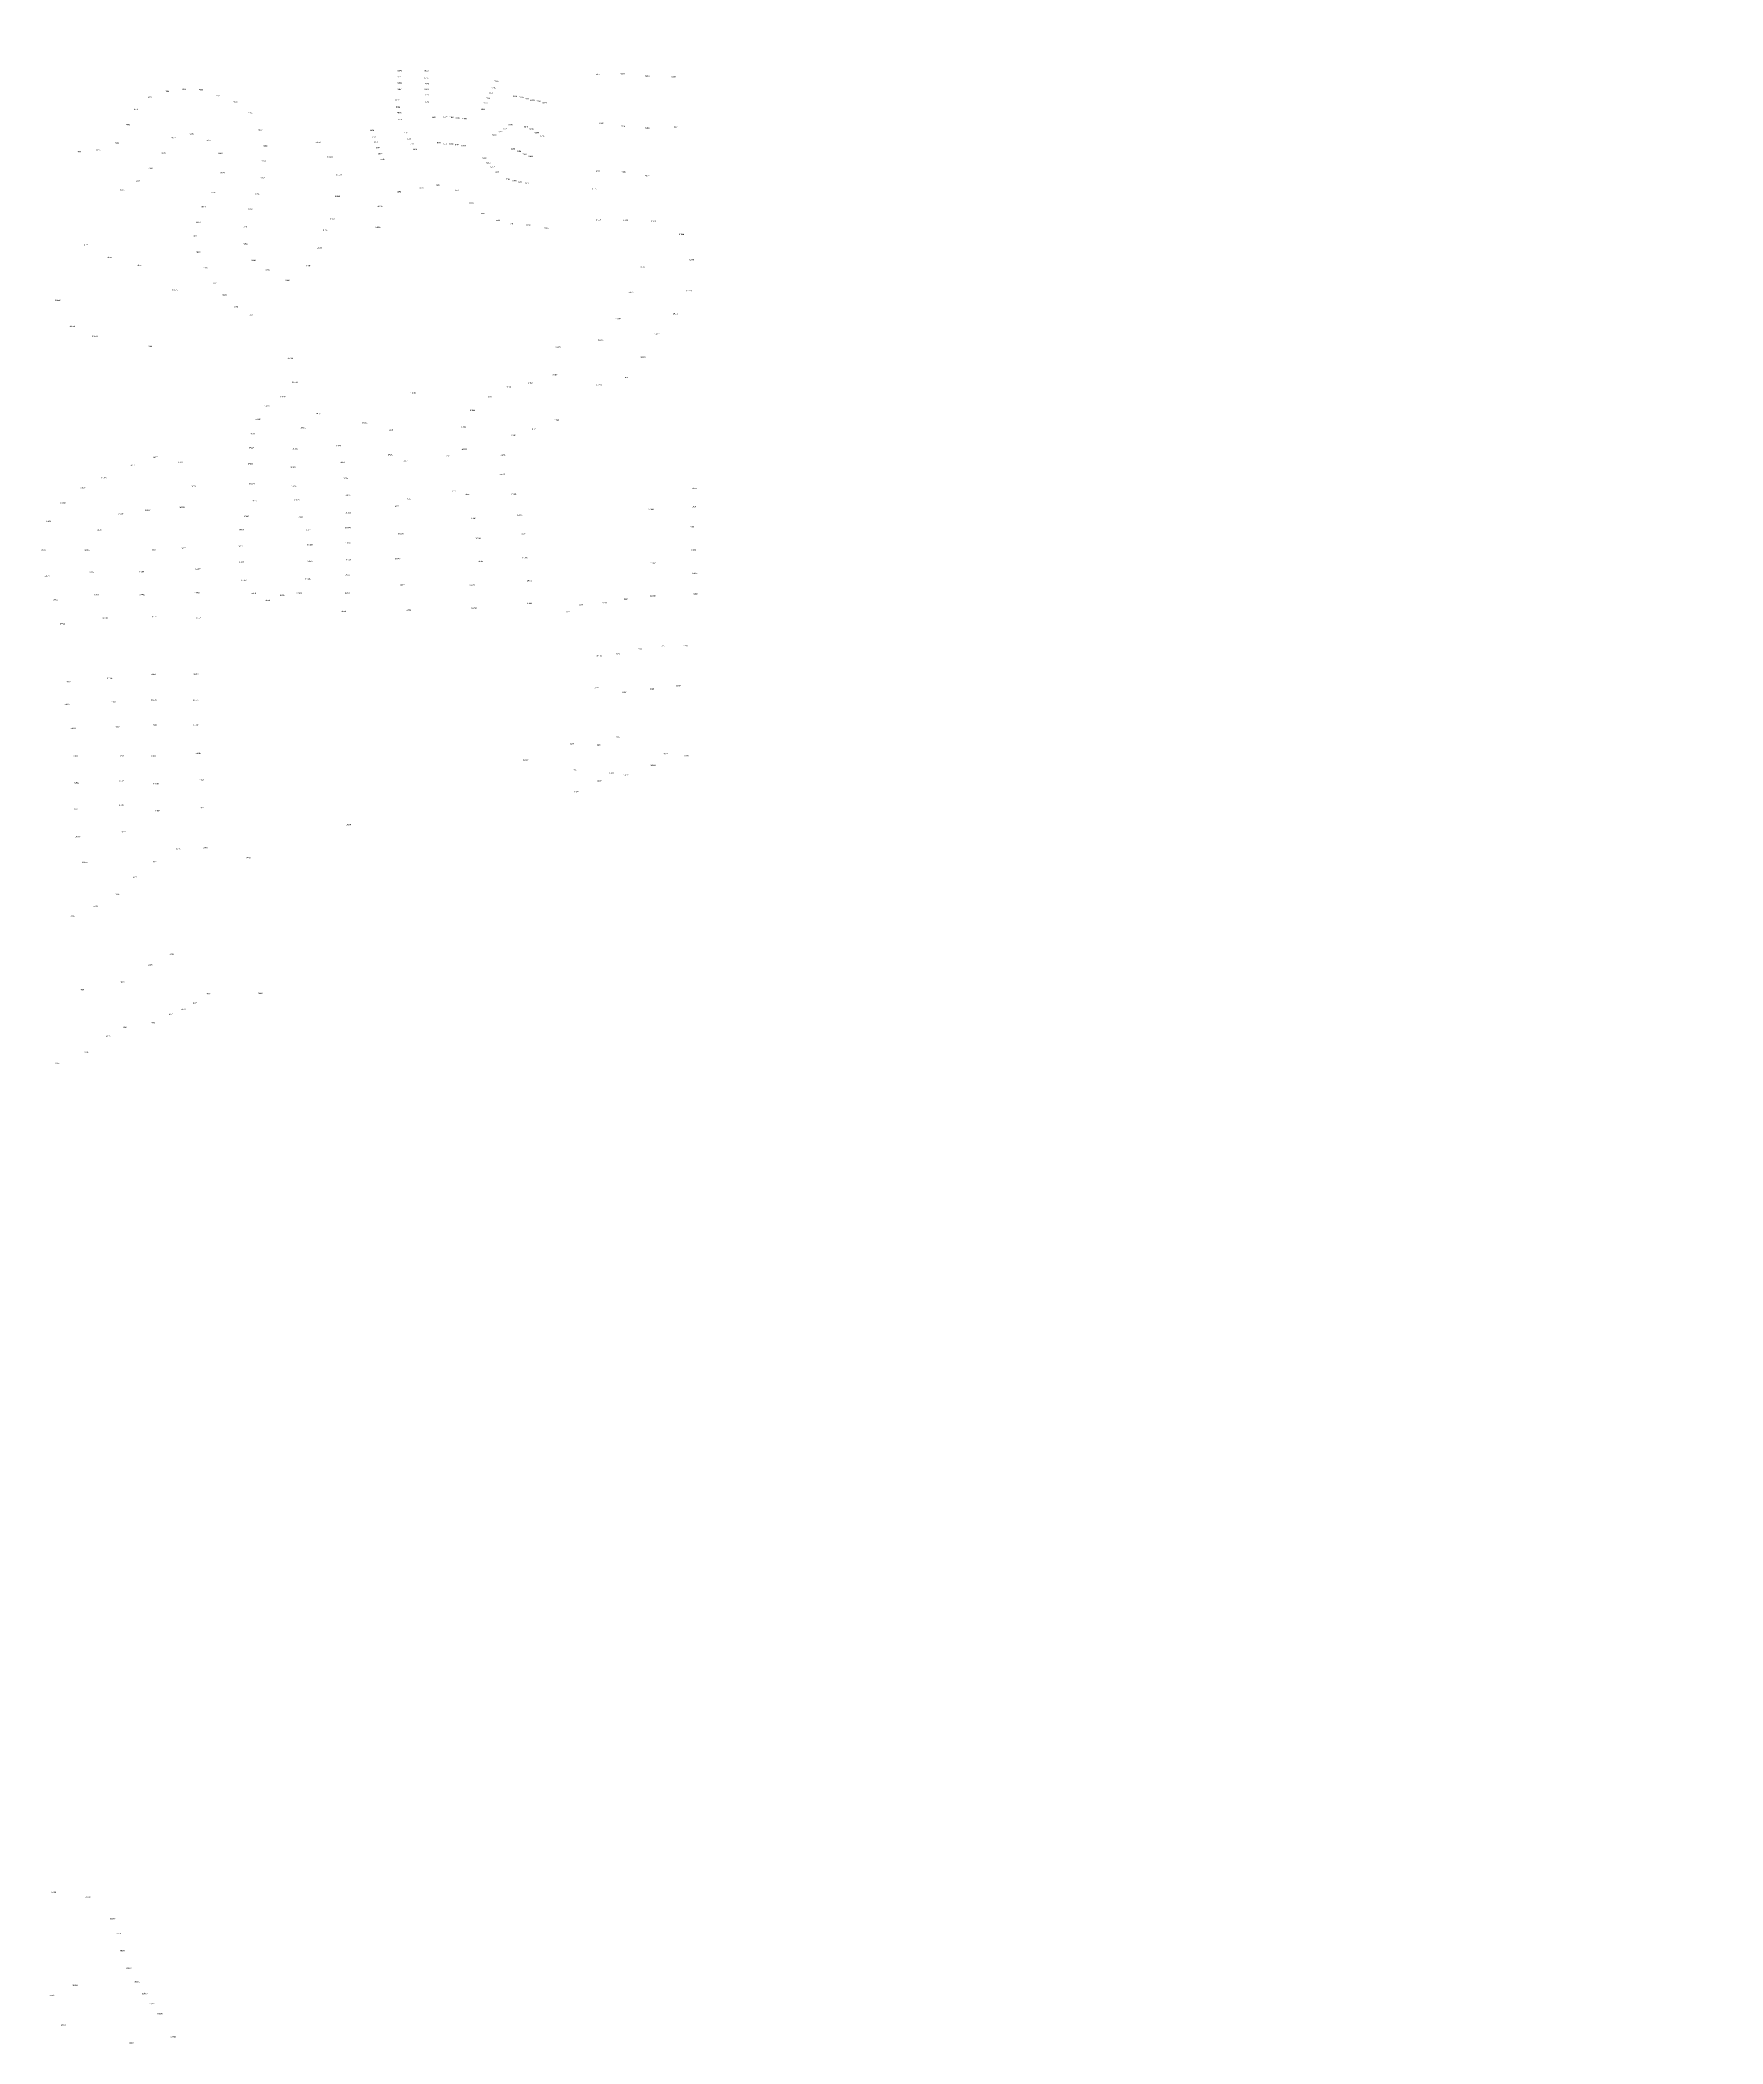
# Model space of a CAD drawing. Header units: feet. Extents: x 865220 to 2781189, y -2240498 to 970979.
# Drawn here: x 2774853 to 2781189, y 957801 to 965344 of the extents above; entities that cross this region are included whole.
import ezdxf

# ---------------------------------------------------------------- set-up
doc = ezdxf.new("R2010")
doc.units = ezdxf.units.FT
doc.header["$LTSCALE"] = 0.015
doc.header["$MEASUREMENT"] = 0
doc.layers.add('NOTES', color=7, linetype='Continuous')
doc.layers.add('Scott County Addresses', color=7, linetype='Continuous')
doc.styles.add('Dimensions 100', font='arial.ttf')

# ---------------------------------------------------------------- blocks, each defined once
blk = doc.blocks.new('ACMAP_ANN_TEMPLATE_Scott County Address')
at = {"layer": 'Scott County Addresses', "style": 'Dimensions 100'}
blk.add_attdef('ScottCountyAddress', (0, 0), '', height=50, dxfattribs=at)

msp = doc.modelspace()

# ---------------------------------------------------------------- hatches: boundary and pattern name
at = {"layer": 'NOTES', "lineweight": 5, "ltscale": 50}
h = msp.add_hatch(dxfattribs=at)
h.set_pattern_fill('ANSI31', color=1, scale=200)
h.set_pattern_definition([(45, (-77373.197, -38338.257), (-17.67766953, 17.67766953), [])])
edge = h.paths.add_edge_path()
edge.add_arc((-36684104.4, 974184.5), 39453460.3, 359.97783818, 359.97815546)
edge.add_line((2769353.1, 959142.5), (2769353.1, 959142.5))
edge.add_line((2769353.1, 959142.5), (2769353.2, 959362.5))
edge.add_line((2769353.2, 959362.5), (2770280.2, 959367.3))
edge.add_line((2770280.2, 959367.3), (2770301.1, 958927.5))
edge.add_line((2770301.1, 958927.5), (2770012.9, 958926))
edge.add_line((2770012.9, 958926), (2769897.9, 958925.4))
edge.add_line((2769897.9, 958925.4), (2769552.9, 958923.9))
edge.add_line((2769552.9, 958923.9), (2769353, 958924.1))

# ---------------------------------------------------------------- block references
at = {"layer": 'Scott County Addresses', "lineweight": 5, "xscale": 0.1, "yscale": 0.1, "zscale": 0.1}
for p, values in [((2776198.7, 965202.9), {'ScottCountyAddress': '5150'}), ((2776199.5, 965226.4), {'ScottCountyAddress': '5148'}), ((2776199.5, 965180), {'ScottCountyAddress': '5152'}), ((2776299.3, 965198.9), {'ScottCountyAddress': '5174'}), ((2776300, 965226.6), {'ScottCountyAddress': '5172'}), ((2776302.2, 965176.6), {'ScottCountyAddress': '5176'}), ((2776563.2, 965185.6), {'ScottCountyAddress': '5216'}), ((2776946.6, 965212.5), {'ScottCountyAddress': '5279'}), ((2777039.2, 965215.3), {'ScottCountyAddress': '5299'}), ((2777132, 965205.5), {'ScottCountyAddress': '5313'}), ((2777231, 965203.1), {'ScottCountyAddress': '5335'}), ((2775259, 965125.3), {'ScottCountyAddress': '4980'}), ((2775323.3, 965148), {'ScottCountyAddress': '4986'}), ((2775387.8, 965156.1), {'ScottCountyAddress': '4992'}), ((2775451.4, 965154.8), {'ScottCountyAddress': '4998'}), ((2775516.3, 965131.6), {'ScottCountyAddress': '5004'}), ((2775581.2, 965109.5), {'ScottCountyAddress': '5008'}), ((2776191, 965114.2), {'ScottCountyAddress': '5156'}), ((2776199.3, 965156), {'ScottCountyAddress': '5154'}), ((2776300.9, 965156.2), {'ScottCountyAddress': '5178'}), ((2776301.7, 965134.4), {'ScottCountyAddress': '5180'}), ((2776302, 965109.9), {'ScottCountyAddress': '5182'}), ((2776522.5, 965103.8), {'ScottCountyAddress': '5208'}), ((2776531.6, 965121.6), {'ScottCountyAddress': '5210'}), ((2776543.9, 965143.7), {'ScottCountyAddress': '5212'}), ((2776553, 965161.5), {'ScottCountyAddress': '5214'}), ((2776633.7, 965129.1), {'ScottCountyAddress': '5218'}), ((2776657.2, 965125.2), {'ScottCountyAddress': '5220'}), ((2776678.6, 965120.3), {'ScottCountyAddress': '5222'}), ((2776699, 965114.8), {'ScottCountyAddress': '5224'}), ((2776722.5, 965110.4), {'ScottCountyAddress': '5226'}), ((2776745.5, 965105.5), {'ScottCountyAddress': '5228'}), ((2775176.9, 965023.2), {'ScottCountyAddress': '4968'}), ((2775206.4, 965080.9), {'ScottCountyAddress': '4974'}), ((2775636.9, 965067.4), {'ScottCountyAddress': '5014'}), ((2776193.3, 965088.7), {'ScottCountyAddress': '5158'}), ((2776198.3, 965067.4), {'ScottCountyAddress': '5160'}), ((2776201.2, 965043.5), {'ScottCountyAddress': '5162'}), ((2776328.9, 965050.9), {'ScottCountyAddress': '5183'}), ((2776370.9, 965053.4), {'ScottCountyAddress': '5184'}), ((2776394.9, 965050), {'ScottCountyAddress': '5186'}), ((2776417.4, 965048.2), {'ScottCountyAddress': '5188'}), ((2776444, 965044.9), {'ScottCountyAddress': '5190'}), ((2776513.4, 965080.8), {'ScottCountyAddress': '5206'}), ((2776617.3, 965022.6), {'ScottCountyAddress': '5236'}), ((2776958.5, 965028), {'ScottCountyAddress': '5286'}), ((2775134, 964953.9), {'ScottCountyAddress': '4962'}), ((2775348.4, 964974.3), {'ScottCountyAddress': '4977'}), ((2775414.9, 964987.6), {'ScottCountyAddress': '4995'}), ((2775480.8, 964964.4), {'ScottCountyAddress': '5011'}), ((2775675.2, 965003.3), {'ScottCountyAddress': '5018'}), ((2775890.2, 964956.8), {'ScottCountyAddress': '14084'}), ((2776095.4, 965001.6), {'ScottCountyAddress': '5136'}), ((2776103.5, 964977.7), {'ScottCountyAddress': '5138'}), ((2776110.5, 964957.5), {'ScottCountyAddress': '5140'}), ((2776224.2, 964992.2), {'ScottCountyAddress': '5164'}), ((2776233.9, 964970.4), {'ScottCountyAddress': '5166'}), ((2776246.6, 964951.3), {'ScottCountyAddress': '5168'}), ((2776347.7, 964954.6), {'ScottCountyAddress': '5196'}), ((2776370.6, 964951.8), {'ScottCountyAddress': '5198'}), ((2776394.1, 964949.5), {'ScottCountyAddress': '5200'}), ((2776415.5, 964947.1), {'ScottCountyAddress': '5202'}), ((2776556.2, 964985.4), {'ScottCountyAddress': '5230'}), ((2776579, 964995.1), {'ScottCountyAddress': '5232'}), ((2776597.1, 965007.8), {'ScottCountyAddress': '5234'}), ((2776675.2, 965015.5), {'ScottCountyAddress': '5240'}), ((2776696.7, 965005.9), {'ScottCountyAddress': '5242'}), ((2776715.6, 964993.1), {'ScottCountyAddress': '5244'}), ((2776736.1, 964980.3), {'ScottCountyAddress': '5246'}), ((2777039.8, 965016), {'ScottCountyAddress': '5298'}), ((2777131.8, 965010.5), {'ScottCountyAddress': '5316'}), ((2777240.2, 965013.5), {'ScottCountyAddress': '5336'}), ((2774992.6, 964920.9), {'ScottCountyAddress': '4944'}), ((2775064.5, 964927), {'ScottCountyAddress': '4950'}), ((2775310.5, 964916.5), {'ScottCountyAddress': '4965'}), ((2775524.2, 964914.9), {'ScottCountyAddress': '5019'}), ((2775686.8, 964885.6), {'ScottCountyAddress': '5024'}), ((2775693.7, 964943.1), {'ScottCountyAddress': '5022'}), ((2775934.6, 964901.1), {'ScottCountyAddress': '14094'}), ((2776118.1, 964936.2), {'ScottCountyAddress': '5142'}), ((2776126.7, 964913.9), {'ScottCountyAddress': '5144'}), ((2776134.8, 964892.6), {'ScottCountyAddress': '5146'}), ((2776257.3, 964930.1), {'ScottCountyAddress': '5170'}), ((2776440.5, 964943.3), {'ScottCountyAddress': '5204'}), ((2776518.2, 964897.9), {'ScottCountyAddress': '5248'}), ((2776533.6, 964879.9), {'ScottCountyAddress': '5250'}), ((2776626.2, 964931.6), {'ScottCountyAddress': '5256'}), ((2776648.7, 964921.9), {'ScottCountyAddress': '5258'}), ((2776669.7, 964910.7), {'ScottCountyAddress': '5260'}), ((2776692.7, 964903.7), {'ScottCountyAddress': '5262'}), ((2775213.9, 964809), {'ScottCountyAddress': '4957'}), ((2775262.3, 964858.6), {'ScottCountyAddress': '4961'}), ((2775533.1, 964842), {'ScottCountyAddress': '5027'}), ((2775683.4, 964823), {'ScottCountyAddress': '5032'}), ((2775968.8, 964834.8), {'ScottCountyAddress': '14104'}), ((2776343.9, 964796.2), {'ScottCountyAddress': '5185'}), ((2776549.9, 964863.4), {'ScottCountyAddress': '5252'}), ((2776565.2, 964844.8), {'ScottCountyAddress': '5254'}), ((2776607.3, 964817.7), {'ScottCountyAddress': '5264'}), ((2776632.3, 964811.8), {'ScottCountyAddress': '5266'}), ((2776653.2, 964807.4), {'ScottCountyAddress': '5268'}), ((2776678.3, 964803.5), {'ScottCountyAddress': '5270'}), ((2776946.6, 964846.7), {'ScottCountyAddress': '5279'}), ((2777042.5, 964844.3), {'ScottCountyAddress': '5295'}), ((2777132.2, 964830.3), {'ScottCountyAddress': '5313'}), ((2775154.9, 964777), {'ScottCountyAddress': '4953'}), ((2775498.6, 964768.6), {'ScottCountyAddress': '5039'}), ((2775663.3, 964762.3), {'ScottCountyAddress': '5036'}), ((2775963.5, 964753.5), {'ScottCountyAddress': '14114'}), ((2776196.7, 964770.9), {'ScottCountyAddress': '5161'}), ((2776281.5, 964782.9), {'ScottCountyAddress': '5173'}), ((2776416.9, 964775.8), {'ScottCountyAddress': '5197'}), ((2776469.6, 964726.4), {'ScottCountyAddress': '5209'}), ((2776928, 964781.3), {'ScottCountyAddress': '14113'}), ((2775441.6, 964655.4), {'ScottCountyAddress': '5049'}), ((2775461.7, 964714), {'ScottCountyAddress': '5045'}), ((2775636.9, 964705.7), {'ScottCountyAddress': '5042'}), ((2775945.8, 964667.8), {'ScottCountyAddress': '14124'}), ((2776122.4, 964715.8), {'ScottCountyAddress': '14109'}), ((2776513.8, 964689.5), {'ScottCountyAddress': '5221'}), ((2776569.3, 964663.1), {'ScottCountyAddress': '5233'}), ((2776620.6, 964650.1), {'ScottCountyAddress': '5245'}), ((2776946.4, 964665.4), {'ScottCountyAddress': '14114'}), ((2777047.8, 964662.5), {'ScottCountyAddress': '14128'}), ((2777153, 964658.9), {'ScottCountyAddress': '14142'}), ((2775015.4, 964570.6), {'ScottCountyAddress': '14157'}), ((2775431.8, 964603.2), {'ScottCountyAddress': '5051'}), ((2775616.9, 964638.8), {'ScottCountyAddress': '5048'}), ((2775619.7, 964574.2), {'ScottCountyAddress': '5052'}), ((2775915.1, 964625.8), {'ScottCountyAddress': '14134'}), ((2776115, 964636.6), {'ScottCountyAddress': '14119'}), ((2776684.2, 964643.6), {'ScottCountyAddress': '5257'}), ((2776753.1, 964634), {'ScottCountyAddress': '5271'}), ((2777258.6, 964610.2), {'ScottCountyAddress': '14156'}), ((2775105.6, 964523.8), {'ScottCountyAddress': '14163'}), ((2775443, 964542.9), {'ScottCountyAddress': '5053'}), ((2775649.7, 964512.1), {'ScottCountyAddress': '5058'}), ((2775895, 964558.8), {'ScottCountyAddress': '14144'}), ((2777296.1, 964514.1), {'ScottCountyAddress': '14170'}), ((2775218.5, 964493.9), {'ScottCountyAddress': '14169'}), ((2775468.7, 964482.7), {'ScottCountyAddress': '5055'}), ((2775504.8, 964426.9), {'ScottCountyAddress': '5057'}), ((2775702.2, 964477.3), {'ScottCountyAddress': '5062'}), ((2775777.7, 964436.5), {'ScottCountyAddress': '5066'}), ((2775854.2, 964491.6), {'ScottCountyAddress': '14154'}), ((2777109, 964486.7), {'ScottCountyAddress': '14149'}), ((2774910.7, 964361.9), {'ScottCountyAddress': '14160'}), ((2775351.1, 964400.5), {'ScottCountyAddress': '14175'}), ((2775540.8, 964381.5), {'ScottCountyAddress': '5059'}), ((2777068.3, 964392.2), {'ScottCountyAddress': '14179'}), ((2777286.5, 964397.5), {'ScottCountyAddress': '14184'}), ((2775583, 964338.3), {'ScottCountyAddress': '5061'}), ((2775641.8, 964307.7), {'ScottCountyAddress': '5063'}), ((2777018.7, 964292.6), {'ScottCountyAddress': '14209'}), ((2777236.4, 964311.9), {'ScottCountyAddress': '14198'}), ((2774964.9, 964264), {'ScottCountyAddress': '14164'}), ((2775049.9, 964226.2), {'ScottCountyAddress': '14170'}), ((2776955, 964212.8), {'ScottCountyAddress': '14251'}), ((2777166.2, 964233.5), {'ScottCountyAddress': '14212'}), ((2775255.4, 964188), {'ScottCountyAddress': '14188'}), ((2775785.5, 964142.7), {'ScottCountyAddress': '14184'}), ((2776794, 964186.3), {'ScottCountyAddress': '14176'}), ((2777114.3, 964148.8), {'ScottCountyAddress': '14226'}), ((2775803.1, 964053.5), {'ScottCountyAddress': '14194'}), ((2776688.7, 964050.3), {'ScottCountyAddress': '14192'}), ((2776782.8, 964082), {'ScottCountyAddress': '14184'}), ((2776947.6, 964042.7), {'ScottCountyAddress': '14254'}), ((2777052, 964071.1), {'ScottCountyAddress': '14240'}), ((2775758.1, 963998.6), {'ScottCountyAddress': '14198'}), ((2776248, 964012.6), {'ScottCountyAddress': '14219'}), ((2776536.5, 963998.4), {'ScottCountyAddress': '14212'}), ((2776606.9, 964035.4), {'ScottCountyAddress': '14200'}), ((2775663.3, 963914.1), {'ScottCountyAddress': '14208'}), ((2775698.1, 963962.4), {'ScottCountyAddress': '14202'}), ((2775892.3, 963935.6), {'ScottCountyAddress': '14195'}), ((2776066.7, 963901.6), {'ScottCountyAddress': '14221'}), ((2776471.8, 963947.6), {'ScottCountyAddress': '14224'}), ((2776787.7, 963911.1), {'ScottCountyAddress': '14189'}), ((2775643.1, 963859.6), {'ScottCountyAddress': '14212'}), ((2775834.5, 963882.8), {'ScottCountyAddress': '14201'}), ((2776164, 963872.9), {'ScottCountyAddress': '14231'}), ((2776437.9, 963884.6), {'ScottCountyAddress': '14236'}), ((2776625.8, 963853.6), {'ScottCountyAddress': '14217'}), ((2776701.9, 963876.7), {'ScottCountyAddress': '14195'}), ((2775278.7, 963770.5), {'ScottCountyAddress': '14288'}), ((2775372.6, 963751.8), {'ScottCountyAddress': '14278'}), ((2775636.1, 963747), {'ScottCountyAddress': '14236'}), ((2775639.6, 963807.5), {'ScottCountyAddress': '14224'}), ((2775804.3, 963803.3), {'ScottCountyAddress': '14221'}), ((2775967.4, 963814.3), {'ScottCountyAddress': '14224'}), ((2775982.8, 963751.9), {'ScottCountyAddress': '14236'}), ((2776163, 963781.2), {'ScottCountyAddress': '14251'}), ((2776221.7, 963756.9), {'ScottCountyAddress': '5184'}), ((2776380.8, 963776.9), {'ScottCountyAddress': '5202'}), ((2776440.3, 963801.3), {'ScottCountyAddress': '14248'}), ((2776586.4, 963779.5), {'ScottCountyAddress': '14241'}), ((2775084, 963694), {'ScottCountyAddress': '14326'}), ((2775191, 963739.9), {'ScottCountyAddress': '14306'}), ((2775641.2, 963672), {'ScottCountyAddress': '14254'}), ((2775796.8, 963734.4), {'ScottCountyAddress': '14249'}), ((2775996, 963691.6), {'ScottCountyAddress': '14254'}), ((2776583.1, 963707.2), {'ScottCountyAddress': '14273'}), ((2774929.8, 963598.7), {'ScottCountyAddress': '14346'}), ((2775005.5, 963656.5), {'ScottCountyAddress': '14338'}), ((2775422, 963661.2), {'ScottCountyAddress': '14271'}), ((2775650.3, 963607.5), {'ScottCountyAddress': '14270'}), ((2775799.7, 963661.5), {'ScottCountyAddress': '14265'}), ((2775810.8, 963609.5), {'ScottCountyAddress': '14273'}), ((2776003, 963629.2), {'ScottCountyAddress': '14272'}), ((2776233.8, 963615.4), {'ScottCountyAddress': '5161'}), ((2776404.7, 963645.2), {'ScottCountyAddress': '5223'}), ((2776453.5, 963631.9), {'ScottCountyAddress': '14280'}), ((2776627.1, 963632.7), {'ScottCountyAddress': '14291'}), ((2777306.9, 963654.4), {'ScottCountyAddress': '14333'}), ((2774875.6, 963529.3), {'ScottCountyAddress': '14354'}), ((2775147.5, 963558.7), {'ScottCountyAddress': '14325'}), ((2775249.6, 963571.7), {'ScottCountyAddress': '14307'}), ((2775378.6, 963582.9), {'ScottCountyAddress': '14289'}), ((2775619.5, 963548.4), {'ScottCountyAddress': '14286'}), ((2775822.7, 963545.7), {'ScottCountyAddress': '14293'}), ((2776003.9, 963562.5), {'ScottCountyAddress': '14286'}), ((2776186.2, 963585.6), {'ScottCountyAddress': '14275'}), ((2776475.4, 963540.5), {'ScottCountyAddress': '14302'}), ((2776650.3, 963553.8), {'ScottCountyAddress': '14309'}), ((2777144.1, 963575.1), {'ScottCountyAddress': '14300'}), ((2777308, 963585.4), {'ScottCountyAddress': '14347'}), ((2775065.4, 963496.5), {'ScottCountyAddress': '14343'}), ((2775602.4, 963498.2), {'ScottCountyAddress': '14304'}), ((2775854.6, 963497.1), {'ScottCountyAddress': '14311'}), ((2775859.4, 963442), {'ScottCountyAddress': '14329'}), ((2776002.5, 963506.2), {'ScottCountyAddress': '14304'}), ((2776003.2, 963447.9), {'ScottCountyAddress': '14322'}), ((2776202.1, 963483.7), {'ScottCountyAddress': '14293'}), ((2776493, 963465.7), {'ScottCountyAddress': '14318'}), ((2776660.9, 963481.6), {'ScottCountyAddress': '14327'}), ((2777297.3, 963509.2), {'ScottCountyAddress': '14361'}), ((2774857.3, 963421.9), {'ScottCountyAddress': '14362'}), ((2775021.1, 963422.3), {'ScottCountyAddress': '14361'}), ((2775269.1, 963421.4), {'ScottCountyAddress': '14358'}), ((2775383, 963427.8), {'ScottCountyAddress': '14355'}), ((2775599, 963435.6), {'ScottCountyAddress': '14322'}), ((2775600.8, 963376.3), {'ScottCountyAddress': '14334'}), ((2775860.2, 963379.4), {'ScottCountyAddress': '14347'}), ((2776006, 963385.4), {'ScottCountyAddress': '14334'}), ((2776190.7, 963389.7), {'ScottCountyAddress': '14347'}), ((2776502.4, 963379.7), {'ScottCountyAddress': '14342'}), ((2776669, 963392.8), {'ScottCountyAddress': '14345'}), ((2777150.4, 963372.9), {'ScottCountyAddress': '14382'}), ((2777303.7, 963421.6), {'ScottCountyAddress': '14375'}), ((2774869.7, 963324.4), {'ScottCountyAddress': '14376'}), ((2775034.6, 963337.3), {'ScottCountyAddress': '14379'}), ((2775225.5, 963339.9), {'ScottCountyAddress': '14380'}), ((2775437.6, 963349.7), {'ScottCountyAddress': '14377'}), ((2775611, 963307.6), {'ScottCountyAddress': '14352'}), ((2775851.7, 963312.6), {'ScottCountyAddress': '14365'}), ((2776000.5, 963329.1), {'ScottCountyAddress': '14352'}), ((2776208.6, 963289.9), {'ScottCountyAddress': '14365'}), ((2776470.2, 963290.3), {'ScottCountyAddress': '14370'}), ((2776686.7, 963306.9), {'ScottCountyAddress': '14365'}), ((2777309.2, 963334.4), {'ScottCountyAddress': '14389'}), ((2774901, 963235), {'ScottCountyAddress': '14400'}), ((2775055.2, 963253.2), {'ScottCountyAddress': '14397'}), ((2775227.9, 963254), {'ScottCountyAddress': '14402'}), ((2775434.4, 963261.1), {'ScottCountyAddress': '14399'}), ((2775647, 963259.1), {'ScottCountyAddress': '14370'}), ((2775699.4, 963232.6), {'ScottCountyAddress': '14388'}), ((2775756.5, 963251.7), {'ScottCountyAddress': '14385'}), ((2775818.9, 963260.1), {'ScottCountyAddress': '14381'}), ((2776001.3, 963260.3), {'ScottCountyAddress': '14370'}), ((2776685, 963220.7), {'ScottCountyAddress': '14389'}), ((2776881.7, 963216.4), {'ScottCountyAddress': '5266'}), ((2776970.4, 963223.6), {'ScottCountyAddress': '5284'}), ((2777051.8, 963235.9), {'ScottCountyAddress': '5300'}), ((2777150.6, 963249.1), {'ScottCountyAddress': '14390'}), ((2777314, 963256), {'ScottCountyAddress': '5350'}), ((2774928.2, 963145), {'ScottCountyAddress': '14422'}), ((2775088.8, 963166), {'ScottCountyAddress': '14419'}), ((2775273.2, 963170.4), {'ScottCountyAddress': '14424'}), ((2775441.4, 963165.7), {'ScottCountyAddress': '14421'}), ((2775985.5, 963191.3), {'ScottCountyAddress': '14388'}), ((2776230.6, 963196.4), {'ScottCountyAddress': '14381'}), ((2776476.8, 963202.9), {'ScottCountyAddress': '14394'}), ((2776832.5, 963187.9), {'ScottCountyAddress': '5200'}), ((2777275.9, 963061.2), {'ScottCountyAddress': '5345'}), ((2776948.8, 963024.2), {'ScottCountyAddress': '14435'}), ((2777022.9, 963029.9), {'ScottCountyAddress': '5291'}), ((2777105.1, 963048.7), {'ScottCountyAddress': '5311'}), ((2777191.5, 963059.1), {'ScottCountyAddress': '5327'}), ((2774951.5, 962925.9), {'ScottCountyAddress': '14454'}), ((2775106.2, 962938.8), {'ScottCountyAddress': '14451'}), ((2775270.1, 962954.2), {'ScottCountyAddress': '14456'}), ((2775431.6, 962955.6), {'ScottCountyAddress': '14453'}), ((2777248.6, 962911.4), {'ScottCountyAddress': '5330'}), ((2774945.1, 962841.3), {'ScottCountyAddress': '14476'}), ((2775122, 962849.6), {'ScottCountyAddress': '14473'}), ((2775271.9, 962857.5), {'ScottCountyAddress': '14478'}), ((2775430.2, 962856), {'ScottCountyAddress': '14475'}), ((2776941.7, 962901.9), {'ScottCountyAddress': '5270'}), ((2777045.5, 962886.4), {'ScottCountyAddress': '5290'}), ((2777149.3, 962899), {'ScottCountyAddress': '5310'}), ((2775273, 962762.8), {'ScottCountyAddress': '14500'}), ((2775430.2, 962762.8), {'ScottCountyAddress': '14497'}), ((2774967.9, 962751), {'ScottCountyAddress': '14498'}), ((2775134.5, 962755.1), {'ScottCountyAddress': '14495'}), ((2776848.1, 962693.3), {'ScottCountyAddress': '5253'}), ((2776950.2, 962688), {'ScottCountyAddress': '5267'}), ((2777022, 962719.6), {'ScottCountyAddress': '5281'}), ((2774979, 962646.5), {'ScottCountyAddress': '14518'}), ((2775149.9, 962646), {'ScottCountyAddress': '14517'}), ((2775270.8, 962646.4), {'ScottCountyAddress': '14520'}), ((2775438.5, 962656.8), {'ScottCountyAddress': '14519'}), ((2776672.7, 962631.8), {'ScottCountyAddress': '14500'}), ((2777151.8, 962611.6), {'ScottCountyAddress': '14552'}), ((2777198.8, 962654.9), {'ScottCountyAddress': '14557'}), ((2777278.5, 962647.4), {'ScottCountyAddress': '5325'}), ((2774980.8, 962545.4), {'ScottCountyAddress': '14534'}), ((2775150.6, 962552.2), {'ScottCountyAddress': '14533'}), ((2775279.4, 962542.3), {'ScottCountyAddress': '14538'}), ((2775451.2, 962555.9), {'ScottCountyAddress': '14537'}), ((2776856.7, 962593.4), {'ScottCountyAddress': '14514'}), ((2776950.2, 962552.1), {'ScottCountyAddress': '14535'}), ((2776995.3, 962582.3), {'ScottCountyAddress': '14539'}), ((2777049.7, 962573.4), {'ScottCountyAddress': '14543'}), ((2775150.6, 962462.1), {'ScottCountyAddress': '14549'}), ((2776863.6, 962511.8), {'ScottCountyAddress': '14530'}), ((2774979.9, 962447.5), {'ScottCountyAddress': '14550'}), ((2775285.9, 962440.3), {'ScottCountyAddress': '14552'}), ((2775454.5, 962451.7), {'ScottCountyAddress': '14551'}), ((2776004.5, 962388.4), {'ScottCountyAddress': '14560'}), ((2774985.4, 962343.3), {'ScottCountyAddress': '14566'}), ((2775157.1, 962360), {'ScottCountyAddress': '14565'}), ((2775012.6, 962246.7), {'ScottCountyAddress': '14582'}), ((2775278.8, 962248.4), {'ScottCountyAddress': '4961'}), ((2775365.8, 962296.4), {'ScottCountyAddress': '4975'}), ((2775467.8, 962300.8), {'ScottCountyAddress': '4989'}), ((2775631.1, 962263.8), {'ScottCountyAddress': '5017'}), ((2775203.5, 962189.2), {'ScottCountyAddress': '4953'}), ((2775054.7, 962081), {'ScottCountyAddress': '4933'}), ((2775136.5, 962125.8), {'ScottCountyAddress': '4941'}), ((2774968.7, 962044.6), {'ScottCountyAddress': '4921'}), ((2775260.9, 961859.1), {'ScottCountyAddress': '4970'}), ((2775340.9, 961899.4), {'ScottCountyAddress': '4978'}), ((2775156.2, 961795.7), {'ScottCountyAddress': '4950'}), ((2775003.5, 961766.9), {'ScottCountyAddress': '4930'}), ((2775429.5, 961716.1), {'ScottCountyAddress': '4987'}), ((2775480.8, 961751.6), {'ScottCountyAddress': '4991'}), ((2775674.9, 961752.6), {'ScottCountyAddress': '5035'}), ((2775271, 961642.2), {'ScottCountyAddress': '4965'}), ((2775339.1, 961673.9), {'ScottCountyAddress': '4973'}), ((2775384.8, 961693.2), {'ScottCountyAddress': '4979'}), ((2775102.2, 961590.9), {'ScottCountyAddress': '4943'}), ((2775165.6, 961625.4), {'ScottCountyAddress': '4949'}), ((2774911, 961490), {'ScottCountyAddress': '4913'}), ((2775020, 961531), {'ScottCountyAddress': '4931'}), ((2774893.8, 958369.1), {'ScottCountyAddress': '15311'}), ((2775023.1, 958351.8), {'ScottCountyAddress': '15329'}), ((2775117.5, 958270.2), {'ScottCountyAddress': '15337'}), ((2775138.5, 958213.3), {'ScottCountyAddress': '15347'}), ((2775154.2, 958148.9), {'ScottCountyAddress': '15357'}), ((2774975.8, 958019.5), {'ScottCountyAddress': '15358'}), ((2775178, 958082.4), {'ScottCountyAddress': '15365'}), ((2775209.5, 958033), {'ScottCountyAddress': '15371'}), ((2774888.6, 957981.6), {'ScottCountyAddress': '15380'}), ((2775238.3, 957988.2), {'ScottCountyAddress': '15379'}), ((2775265, 957949.7), {'ScottCountyAddress': '15383'}), ((2774932.3, 957870.1), {'ScottCountyAddress': '15386'}), ((2775294.8, 957911.9), {'ScottCountyAddress': '15389'}), ((2775188.2, 957801.6), {'ScottCountyAddress': '15390'}), ((2775344.5, 957826.1), {'ScottCountyAddress': '15411'})]:
    msp.add_blockref('ACMAP_ANN_TEMPLATE_Scott County Address', p, dxfattribs=at).add_auto_attribs(values)

doc.saveas('drawing.dxf')
